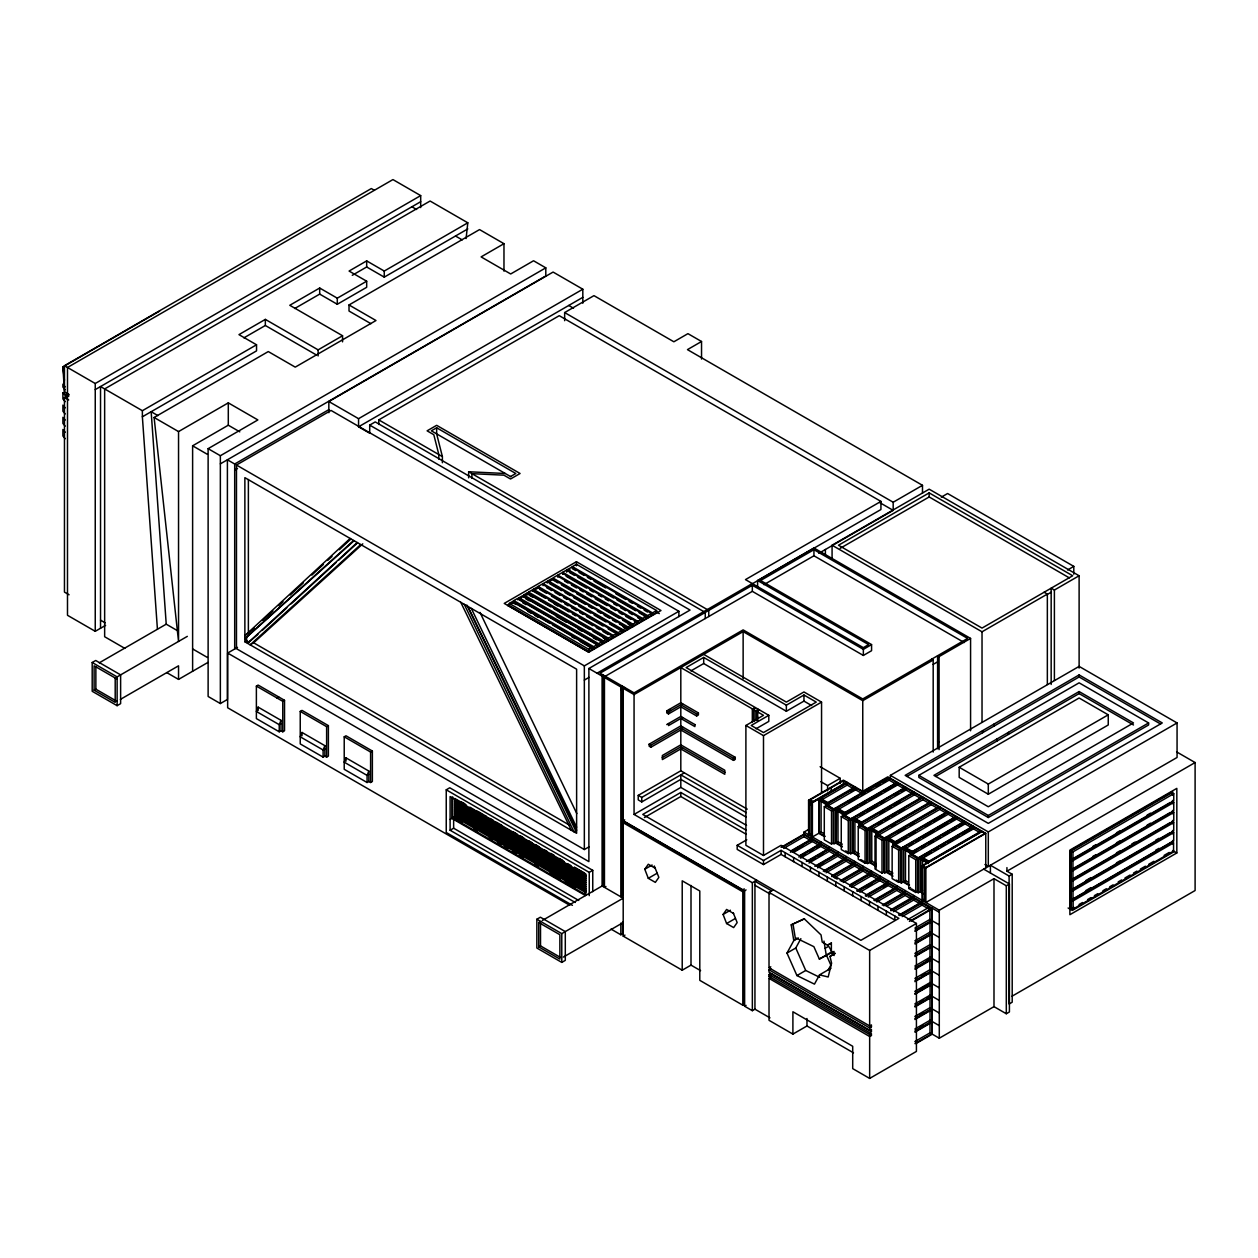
<?xml version="1.0" encoding="UTF-8"?>
<svg xmlns="http://www.w3.org/2000/svg" width="1258" height="1258" viewBox="0 0 1258 1258"><rect width="100%" height="100%" fill="white"/><g stroke="black" fill="none" stroke-linecap="round" stroke-linejoin="round"><path stroke-width="1.5" d="M466.089 238.533L467.803 222.808L430.094 201.028L104.65 388.926L104.65 636.737L124.809 648.373M281.006 730.772L279.245 731.794L256.38 718.585L256.38 686.097L258.142 685.075L284.528 700.313L284.528 730.772L282.767 731.794L281.006 730.772L281.006 720.331L258.142 707.138L256.38 711.478L279.245 724.687L281.006 723.664M281.006 720.331L279.245 724.687L279.245 731.794M324.863 756.105L323.117 757.112L300.237 743.918L300.237 711.415L301.999 710.393L328.385 725.63L328.385 756.105L326.624 757.112L324.863 756.105L324.863 745.664L301.999 732.455L300.237 736.811L323.117 750.004L324.863 748.997M324.863 745.664L323.117 750.004L323.117 757.112M368.846 781.485L367.084 782.507L344.22 769.298L344.22 736.811L345.981 735.788L372.368 751.026L372.368 781.485L370.607 782.507L368.846 781.485L368.846 771.06L345.981 757.851L344.22 762.191L367.084 775.4L368.846 774.378M368.846 771.06L367.084 775.4L367.084 782.507M830.956 968.251L819.524 974.856L814.476 984.133L796.927 975.563L786.989 953.077L793.782 940.607L798.358 937.965M786.989 953.077L795.779 947.997L800.874 938.641M828.33 969.776L830.862 965.122L826.38 954.995L831.664 951.944L833.158 955.325M654.286 865.976L658.846 877.376L655.339 882.377L648.295 878.32L644.788 869.247L648.295 864.246L655.339 868.303M733.288 913.009L737.172 922.586L733.65 927.586L726.605 923.529L723.098 914.456L726.605 909.455L733.65 913.512M350.18 538.455L244.87 635.683L254.147 628.324M262.812 620.336L272.907 611.011M278.678 605.68L283.003 601.686M290.221 595.034L303.194 583.052M311.858 575.048L323.4 564.402M327.725 560.408L332.049 556.413M339.267 549.746L350.809 539.084M357.209 542.528L247.496 643.31L257.921 634.331M262.246 630.352L286.793 607.818M291.117 603.84L335.87 562.719M338.764 560.077L357.524 542.827M360.731 544.557L250.138 644.835L253.66 642.791L362.791 543.833M353.687 540.484L244.87 638.734L354.001 540.783M819.524 974.856L828.173 976.994L831.601 963.219L829.997 956.41L834.887 953.407L831.365 951.378L831.365 943.248L827.497 945.167L822.229 942.116L821.049 934.93L804.349 918.922L791.219 924.85L793.782 940.607M68.687 394.194L64.457 391.757L64.457 365.716L371.346 188.543L374.412 190.32M64.457 391.757L62.9 366.927L159.672 311.056M69.08 594.782L64.457 592.109L64.457 397.512L69.096 394.839M64.457 365.716L95.246 383.501L420.691 195.603L420.691 207.586M95.246 389.603L420.691 201.705M342.553 341.846L342.553 335.744L318.117 349.866L265.344 319.39L238.957 334.628L256.538 344.786L256.538 350.872L142.374 416.791L157.423 629.252M294.765 308.493L319.689 294.105L337.286 304.263L366.676 287.296L366.676 281.21L337.286 298.177L319.689 288.019L289.78 305.285L342.553 335.744M467.803 222.808L384.256 271.052L366.676 260.893L349.079 271.052L366.676 281.21M243.895 337.867L265.344 325.492L316.466 355.008M352.271 275.298L366.676 266.979L384.256 277.137L467.803 228.909M100.53 628.277L100.53 386.552L142.374 410.706L256.538 344.786M328.841 409.652L234.696 464.013L227.399 459.783L227.399 699.479L220.354 703.552L208.12 696.476L208.12 448.666L257.874 419.936L228.296 402.859L178.542 431.588L178.542 641.438L154.105 417.483L268.284 351.564L295.237 367.132L375.985 320.523L349.016 304.955L349.016 311.041L370.921 323.683M349.016 304.955L479.55 229.585L503.971 243.69L503.971 271.146M503.971 243.69L481.106 256.899L510.685 273.977L533.549 260.768L545.799 267.844L545.799 275.958L220.354 463.856M192.616 671.269L192.616 445.804L228.296 425.204L239.791 431.84M208.12 448.666L220.354 455.726L545.799 267.844M328.841 412.703L328.841 401.522L553.095 272.058L582.816 289.214L582.816 303.225M589.027 846.838L584.341 849.543L236.473 648.703L236.473 465.035L331.043 410.438L678.895 611.278L678.895 616.609M234.696 470.099L237.51 468.479M328.841 401.522L358.561 418.678L582.816 289.214M358.561 418.678L358.561 426.808L582.816 297.344M358.561 426.808L369.71 433.239L369.71 425.11L375.246 421.917L703.757 611.592M378.768 424.465L378.768 419.889L559.26 315.679L880.93 501.407L880.93 509.521L750.554 584.797M564.653 320.696L564.653 312.566L593.965 295.646L673.863 341.783L687.937 333.653L701.539 341.5L701.539 359.065M510.528 476.546L515.811 473.495L436.652 427.783L431.368 430.834L510.764 476.672M420.691 195.603L392.936 179.579L67.492 367.478L67.492 615.288L95.246 631.312L105.609 625.336M92.196 662.51L95.702 660.481L120.626 674.87L120.626 703.647L117.12 705.675L92.196 691.287L92.196 662.51L117.12 676.898L187.332 636.359M99.272 662.824L166.229 624.172L177.582 630.745M117.12 679.1L94.098 665.812L94.098 690.186L95.86 689.18L116.963 701.366M701.539 341.5L687.466 349.63L922.491 485.321L922.491 493.167M120.391 699.385L178.542 665.812L178.542 679.399L166.779 672.621M178.542 679.399L207.9 662.447M244.87 641.784L576.62 833.315L576.62 669.193L244.87 477.663L244.87 641.784L246.615 640.762L249.257 642.288M569.748 905.273L227.651 707.767L227.651 653.059L237.51 647.383M276.87 697.923L278.631 696.901M256.38 686.097L282.767 701.319L284.528 700.313M576.447 561.713L504.222 603.415L588.76 652.226L661 610.523L576.447 561.713L576.447 565.786M533.345 589.263L537.245 587.014L617.175 633.167L617.175 635.196L613.275 637.444L613.275 635.416L533.345 589.263L533.345 591.307L545.249 598.179M538.125 588.477L538.125 586.448L542.151 584.121L622.191 630.337L622.191 632.365L618.165 634.677L608.164 628.906M543.126 585.646L543.126 583.618L547.057 581.353L626.987 627.506L626.987 629.535L623.072 631.799L609.47 623.937M548.048 582.816L548.048 580.787L551.947 578.538L631.862 624.676L631.862 626.704L627.978 628.953L619.471 624.047M557.797 577.155L557.797 575.126L561.744 572.83L641.737 619.015L641.737 621.043L637.775 623.339L634.362 621.373M562.703 574.324L562.703 572.296L566.65 570.016L646.612 616.184L646.612 618.213L642.665 620.493L637.57 617.552M567.704 571.494L567.704 569.465L571.557 567.248L651.424 613.354L651.424 615.382L647.571 617.615L639.08 612.709M572.374 566.635L576.447 564.276L656.566 610.523L656.566 612.552L652.477 614.91L652.477 612.882L572.374 566.635L572.374 568.663L575.708 570.597M509.27 603.415L512.745 601.403L592.251 647.304L592.251 649.332L588.76 651.345L509.27 605.444L509.27 603.415L588.76 649.317L592.251 647.304M549.51 623.213L513.846 602.613L513.846 600.585L517.651 598.399L597.471 644.473L597.471 646.502L593.666 648.703L552.907 625.163M519.067 597.754L522.542 595.742L602.047 641.643L602.047 643.687L598.572 645.684L519.067 599.783L519.067 597.754L598.572 643.656L602.047 641.643M523.753 594.924L527.448 592.785L607.174 638.812L607.174 640.857L603.463 642.98L523.753 596.968L523.753 594.924L603.463 640.951L607.174 638.812M550.642 606.875L528.564 594.138L528.564 592.093L532.354 589.908L612.159 635.982L612.159 638.026L608.369 640.212L593.084 631.39M507.587 605.538L512.745 602.613L516.126 604.563M517.651 599.783L527.747 593.902M532.354 591.307L537.245 588.477M547.057 582.816L551.947 579.985M566.65 571.494L569.921 569.607M300.237 711.415L326.624 726.652L328.385 725.63M344.22 736.811L370.607 752.032L372.368 751.026M513.846 600.585L593.666 646.675L597.471 644.473M528.564 592.093L608.369 638.168L612.159 635.982M613.275 635.416L617.175 633.167M543.126 583.618L623.072 629.771L626.987 627.506M548.048 580.787L627.978 626.924L631.862 624.676M636.847 621.845L556.854 575.661L552.875 577.957L632.868 624.141L636.847 621.845L636.847 623.874L632.868 626.169L622.663 620.273M557.797 575.126L637.775 621.295L641.737 619.015M562.703 572.296L642.665 618.464L646.612 616.184M567.704 569.465L647.571 615.587L651.424 613.354M538.125 586.448L618.165 632.648L622.191 630.337M652.477 612.882L656.566 610.523M236.473 465.035L584.341 665.875L678.895 611.278M227.651 653.059L588.886 861.62L588.886 668.501L690.06 610.067L369.71 425.11M880.93 501.407L745.475 579.608L863.35 647.65L868.618 644.599L757.599 580.504L757.599 587.014M584.341 680.091L589.027 677.386M597.047 673.203L752.331 583.555M757.599 580.504L813.942 547.985L970.578 638.419L970.578 730.756M564.653 312.566L893.18 502.241L922.491 485.321M871.574 644.599L863.35 649.364L752.331 585.269L600.003 673.203L634.063 692.875L743.132 629.896L862.752 698.961L967.606 638.419L813.942 549.699L760.571 580.504L871.574 644.599L871.574 650.701L863.35 655.449L752.331 591.354L605.098 676.364M588.886 668.501L602.095 676.128L603.573 675.263L603.573 885.129L542.277 920.51M763.905 584.671L813.942 555.784L964.241 642.555M832.073 558.977L832.073 545.233L929.159 489.173L1079.112 575.755L1079.112 668.092M818.848 553.284L893.18 510.355L893.18 502.241M605.931 886.481L604.453 887.346L604.453 677.48L605.931 676.631M929.159 492.884L838.504 545.233L982.026 628.088L1072.681 575.755L929.159 492.884L929.159 496.957L1069.316 577.862M840.187 548.331L929.159 496.957M941.33 497.13L947.589 493.513L1073.797 566.383L1073.797 574.23M620.839 686.947L622.317 686.097L622.317 895.948L620.839 896.812L620.839 686.947L604.453 677.48M572.421 905.335L446.244 832.497L446.244 789.82L449.751 787.775L592.754 870.347L592.754 891.686M620.839 689.667L622.317 688.818M746.057 889.925L744.579 890.774L623.197 820.703L623.197 688.315L624.676 687.45M623.197 688.315L634.063 694.573L743.132 631.61L862.752 700.675L933.184 660.01L933.184 752.064M768.795 715.315L751.199 725.473L763.496 732.565L816.253 702.106L803.956 695.014L786.36 705.172L703.694 657.431L686.113 667.573L768.795 715.315L768.795 721.416L755.995 728.791M586.165 878.524L454.673 802.604L454.673 804.192L456.434 803.17M586.165 882.235L454.657 806.299L454.657 804.695L456.418 803.673M690.909 670.907L703.694 663.532L786.36 711.257L803.956 701.099L811.646 705.549M586.181 884.83L454.641 808.878L454.641 810.514L456.402 809.507M586.212 888.604L454.625 812.637L454.625 810.954L456.387 809.932M450.112 819.445L451.874 818.439L585.426 895.539L585.363 874.609L450.112 796.534L450.112 830.249L575.221 902.473M452.691 796.912L452.691 817.967L456.355 815.844M450.112 830.249L453.635 828.22L578.743 900.445M666.74 710.896L680.814 702.766L698.41 712.924L698.41 714.953L696.649 715.975L680.814 706.823L668.501 713.931L666.74 712.924L666.74 710.896L668.501 711.902L682.575 703.788M666.74 724.577L680.814 716.447L695.092 724.687M682.575 717.453L668.501 725.583L668.501 723.554M680.814 716.447L680.814 704.794L696.649 713.931L698.41 712.924M682.575 728.948L650.905 747.221L649.159 746.214L649.112 744.201L680.814 725.897L735.27 757.332L735.27 759.36L733.508 760.382L680.814 729.954M649.112 744.201L650.873 745.208L682.575 726.92M662.274 757.583L680.814 746.875L724.86 772.318M682.575 747.897L662.353 759.58L662.353 755.508L680.814 744.846L724.797 770.242L724.797 774.299L680.814 748.919L680.814 770.792L747.236 809.146M680.814 702.766L680.814 667.573L752.331 708.867L755.036 708.396L753.275 709.418L753.275 721.101M753.275 709.418L755.869 710.912L758.511 709.386M756.813 719.246L756.813 711.462L759.47 709.937M853.49 1052.836L806.976 1025.978L792.902 1034.092L792.902 1011.762L852.704 1046.279L852.704 1068.624L869.655 1078.42L916.422 1051.421L916.422 923.451L781.092 845.313L763.496 855.471L745.9 845.313L745.9 725.473L763.496 715.315L756.813 711.462M746.309 817.181L680.814 779.362L641.753 801.928L638.231 799.884L638.231 795.386L680.814 770.792M638.231 795.386L641.753 797.415L684.336 772.837M745.9 725.473L763.496 735.631L821.553 702.106L821.553 792.493M634.063 694.573L634.063 814.429L680.814 787.429L746.544 825.374M623.197 820.703L624.676 819.839M680.814 746.875L680.814 727.926L733.508 758.354L735.27 757.332M682.213 970.201L623.197 936.125L623.197 822.732L624.676 821.867L744.296 890.931L744.296 1004.34L742.818 1005.189L699.794 980.344L699.794 890.979L682.213 880.82L682.213 970.201L691.004 965.122L700.596 970.657M746.371 830.311L680.814 792.461L642.775 814.429L860.865 940.339L898.904 918.371L781.092 850.345L763.496 860.503L737.188 845.313L737.188 849.386L763.496 864.56L781.092 854.418L894.831 920.085L894.831 916.013M1067.555 570L1073.797 566.383M644.426 817.527L680.814 796.518L746.371 834.369M937.603 748.73L937.603 655.748L939.081 656.597L970.578 638.419M832.073 545.233L982.026 631.799L1047.348 594.091L1047.348 684.478M1051.169 684.462L1051.169 588.178L1054.393 590.033L1079.112 575.755M1046.939 594.672L1051.169 592.235M933.169 664.397L937.603 661.834M446.244 789.82L589.247 872.376L592.754 870.347M536.851 919.236L540.374 917.208L565.298 931.596L565.298 960.373L561.776 962.401L536.851 948.013L536.851 919.236L561.776 933.625L623.197 898.165L602.095 885.978L602.095 676.128M538.754 922.539L559.873 934.725L559.873 959.099L538.754 946.912L538.754 922.539L540.515 921.532M644.788 869.247L652.116 865.017M648.295 878.32L657.101 873.241M538.754 946.912L540.515 945.906L559.999 957.149M820.845 781.69L827.591 785.59L840.202 778.309L840.202 783.53M808.58 834.777L808.58 800.245L843.395 780.149L862.752 791.313L887.818 776.846L985.769 833.394L985.769 867.926M809.476 800.245L843.395 780.668L846.304 782.35L812.385 801.928L809.476 800.245L809.476 804.318L812.385 806.001M809.177 801.283L811.803 802.793L811.803 835.957L809.177 834.431L809.177 801.283L810.938 800.261L813.549 801.786M737.188 845.313L746.78 839.778M808.58 800.245L812.385 802.447L847.216 782.35M809.476 804.318L843.395 784.725L843.395 780.668M847.216 783.058L819.996 798.767L827.214 802.934L854.418 787.225L847.216 783.058L847.216 785.086L821.694 799.821M855.644 787.225L825.452 804.664L833.881 809.523L889.154 777.617M855.644 787.791L826.443 804.664L833.881 808.957L888.164 777.617L862.752 791.895L855.644 787.791L855.644 789.835L827.701 805.953L827.701 803.925M563.395 957.071L623.197 922.539M824.289 806.708L826.05 805.686L833.283 809.869L833.283 843.033L831.522 844.039L824.289 839.857L824.289 806.708L831.522 810.891L833.283 809.869M851.021 791.219L854.418 789.253M890.365 779.205L890.365 775.368L1079.112 666.394L1177.063 722.941L1177.063 757.473L925.872 902.505L925.872 867.973L985.769 833.394M836.46 808.517L889.154 778.089L896.781 782.492L844.071 812.92L836.46 808.517L836.224 842.703L842.042 846.052M867.768 791.03L871.102 789.096M845.25 812.699L837.985 808.517L836.224 809.523L843.489 813.722M848.395 802.604L858.333 796.864M861.651 794.946L864.969 793.043M876.559 786.344L879.877 784.426M883.195 782.523L886.497 780.605M611.011 929.08L620.839 934.773L622.6 933.75L622.6 922.114M838.158 809.554L889.154 780.117L896.781 784.52M623.197 936.125L624.959 935.103M939.286 912.286L803.956 834.148L803.956 832.12L808.752 829.352M1079.112 674.933L905.162 775.368L988.301 823.377L1162.266 722.941L1079.112 674.933L1079.112 676.977L906.845 776.438M781.092 847.342L803.956 834.148M781.989 847.342L803.956 834.667L811.504 839.023L791.219 850.722M783.671 848.411L803.956 836.696L811.504 841.052M897.599 782.492L842.325 814.398L850.754 819.273L906.027 787.351M901.97 791.298L905.288 789.379L905.288 787.351L897.599 782.916L843.064 814.398L843.064 816.426M809.177 834.431L810.938 833.425L810.938 800.261M841.256 816.631L843.017 815.609L850.046 819.681L850.046 852.578L848.285 853.6L841.256 849.543L841.256 816.631L848.285 820.688L850.046 819.681M845.785 813.957L857.673 807.086M861.085 805.136L866.18 802.179M869.577 800.214L881.481 793.342M884.877 791.392L895.083 785.495M905.288 789.379L897.599 784.945L844.448 815.624L844.448 813.596M812.385 836.979L818.769 833.299L823.833 836.224M826.663 803.956L819.32 799.711L819.32 832.985L821.081 831.978L824.021 833.661M918.827 775.368L1079.112 682.827L1148.601 722.941L1148.601 724.97L988.301 817.527L918.827 777.413L918.827 775.368L988.301 815.483L1148.601 722.941M791.156 851.273L812.385 839.023L812.385 802.447M790.386 852.216L812.385 839.511L819.964 843.882L819.964 845.911L816.584 847.876M792.902 851.776L803.044 845.926M859.261 856.682L852.515 852.782L850.754 853.805L850.754 818.832L905.288 787.351M793.767 852.295L812.385 841.539L819.964 845.911M853.569 818.25L906.027 787.964L913.402 792.226L860.944 822.512L853.569 818.25L853.569 820.279L867.627 828.472L921.957 797.1L914.472 792.76L860.126 824.132L860.126 826.176L914.472 794.804L920.463 798.264M858.884 855.739L853.144 852.421L853.144 819.335L854.905 818.329L862.076 822.465M860.441 815.278L863.774 813.36M867.092 811.441L877.046 805.686M880.38 803.768L883.698 801.849M895.319 795.135L898.637 793.216M853.569 820.279L906.027 789.993L913.402 794.254M1079.112 691.554L933.939 775.368L988.301 806.755L1133.489 722.941L1079.112 691.554L1079.112 693.583L935.606 776.453M634.063 814.429L752.347 882.723L756.703 880.207M799.648 855.613L819.964 843.882M799.601 856.148L820.829 843.882L820.829 841.854M798.877 857.091L820.829 844.417L828.346 848.757L806.394 861.431M742.818 889.752L744.296 888.903M801.346 856.667L804.727 854.717M809.806 851.776L813.187 849.826M859.183 827.968L859.183 824.132L914.472 792.226M800.56 858.145L820.829 846.445L826.852 849.921M623.197 822.732L742.818 891.796L744.296 890.931M959.178 767.254L1079.112 698.001L1108.251 714.827L1108.251 724.97L988.301 794.223L959.178 777.413L959.178 767.254L988.301 784.064L1108.251 714.827M879.562 813.8L884.641 810.86M888.022 808.91L891.403 806.96M894.8 805.01L899.863 802.069M858.223 826.522L859.985 825.5L866.841 829.462L866.841 862.17L865.079 863.192L858.223 859.23L858.223 826.522L865.079 830.484L866.841 829.462M842.388 846.933L835.642 843.049L833.881 844.055L833.881 809.523M836.224 842.703L837.985 841.696L842.341 844.212M808.029 861.022L829.258 848.757L829.258 846.728M809.004 860.991L829.258 849.292L836.79 853.632L814.838 866.306M811.457 860.535L814.838 858.585M818.219 856.635L823.282 853.71M859.183 824.132L867.627 829.006L922.9 797.1M809.004 863.019L829.258 851.32L835.281 854.795M877.251 833.881L931.329 802.651L938.578 806.834L884.5 838.064L870.41 830.028L870.41 828L922.9 797.682L930.322 801.959L930.322 804.004M875.757 865.473L870.017 862.155L870.017 829.085L871.778 828.063L878.949 832.214M878.87 824.006L882.173 822.103M885.49 820.185L888.808 818.266M892.126 816.348L895.444 814.445M898.762 812.526L903.731 809.649M723.098 914.456L730.426 910.226M870.41 830.028L922.9 799.711L928.829 803.139M769.015 892.347L869.655 950.45L869.655 1025.93L871.417 1024.908L871.417 1026.937L769.015 967.811L769.015 892.347L773.371 889.831M816.458 865.881L837.702 853.632L837.702 851.603M817.574 865.866L837.702 854.245L845.077 858.491L823.267 871.086M819.901 865.41L823.267 863.46M930.322 801.959L877.817 832.277L870.41 828M876.055 868.413L876.055 833.881L931.329 801.959M817.574 867.894L837.702 856.273L843.599 859.67M891.372 826.49L894.753 824.525M875.018 836.13L876.779 835.123L883.776 839.165L883.776 872.03L882.015 873.052L875.018 869.011L875.018 836.13L882.015 840.171L883.776 839.165M877.251 835.91L931.329 804.68L937.131 808.029M726.605 923.529L735.411 918.45M853.144 852.421L854.905 851.399L859.214 853.899M824.902 870.756L846.131 858.491L846.131 856.462M824.415 871.7L846.131 859.151L853.427 863.365L831.695 875.914M939.773 806.834L884.5 838.756L876.055 833.881M826.081 872.769L846.131 861.195L851.965 864.56M947.243 811.709L939.773 807.4L887.236 837.734L894.69 842.042L947.243 811.709L947.243 813.737M884.5 840.092L885.663 839.416L885.663 837.388M897.237 832.733L905.508 827.968M910.462 825.106L913.78 823.188M892.52 874.939L887.063 871.794L887.063 839.133L888.824 838.127L895.633 842.058M888.919 838.787L939.773 809.429L945.749 812.872M831.695 876.574L854.575 863.365L854.575 861.337M834.479 877.628L854.575 866.039L861.903 870.269L861.903 868.24L854.575 864.01L832.812 876.574L837.199 879.106M892.928 847.452L892.928 843.615L948.202 811.709M893.809 845.643L893.809 843.615L948.202 812.212L955.765 816.584L955.765 818.612L948.202 814.24L895.13 844.889L895.13 842.86M894.69 844.071L899.785 841.13M903.165 839.18L906.562 837.23M909.943 835.265L915.038 832.324M925.196 826.459L930.291 823.518M933.672 821.568L943.846 815.687M892.142 846.304L893.888 845.282L900.413 849.04L900.413 881.355L898.652 882.377L892.142 878.619L892.142 846.304L898.652 850.062L900.413 849.04M860.881 859.639L867.627 863.538L869.388 862.532L876.134 866.416M870.017 862.155L871.778 861.148L876.087 863.633M840.14 880.804L861.903 868.24M841.775 880.506L863.004 868.24L863.004 866.212M841.523 881.433L863.004 869.042L870.064 873.115L850.219 884.563M955.765 816.584L901.373 847.986L893.809 843.615M892.928 843.615L901.373 848.49L956.646 816.584M843.175 882.518L863.004 871.071L870.064 875.143M910.525 853.364L965.075 821.867L972.796 826.317L918.246 857.814L903.92 849.512L903.92 847.467L956.646 817.04L964.288 821.443L964.288 823.471L959.178 826.427M909.503 884.987L903.731 881.654L903.731 848.537L905.493 847.515L912.71 851.682M909.33 845.423L912.648 843.505M915.966 841.586L919.284 839.684M922.601 837.765L934.207 831.051M937.525 829.148L947.478 823.392M950.796 821.474L954.114 819.571M903.92 849.512L956.646 819.068L964.288 823.471M850.204 885.365L871.448 873.115L871.448 871.071M849.653 886.308L871.448 873.728L878.792 877.974L878.792 880.002L871.448 875.757L851.336 887.377M964.288 821.443L911.563 851.886L903.92 847.467M965.075 821.443L909.801 853.364L918.246 858.223L973.519 826.317M913.261 852.94L916.657 850.974M921.768 848.018L925.165 846.068M928.577 844.102L933.672 841.146M937.068 839.18L940.481 837.23M943.877 835.265L948.972 832.309M952.385 830.359L955.781 828.393M908.795 855.676L910.556 854.654L917.491 858.664L917.491 891.466L915.73 892.472L908.795 888.478L908.795 855.676L915.73 859.686L917.491 858.664M971.255 827.465L965.075 823.896L911.924 854.591L911.924 852.547M791.219 924.85L804.46 918.639M893.007 876.166L886.261 872.266L884.5 873.288L884.5 838.064M887.063 871.794L888.824 870.788L892.913 873.146M857.013 890.554L878.792 877.974M857.013 891.183L879.877 877.974L879.877 875.945M858.145 891.183L879.877 878.634L887.173 882.849L865.441 895.397M867.061 886.78L872.093 883.887M859.827 892.252L879.877 880.663L885.711 884.044M973.519 826.836L920.903 857.217L928.435 861.557L981.051 831.192L973.519 826.836L973.519 828.865L922.601 858.27M922.539 890.271L920.793 891.293L920.793 858.585L922.539 857.563L929.41 861.526M924.614 856.163L931.266 852.326M934.584 850.408L937.902 848.49M941.236 846.571L944.554 844.653M947.872 842.734L952.856 839.857M956.174 837.938L959.508 836.02M962.826 834.101L972.796 828.346M865.441 896.058L888.321 882.849L888.321 880.82M866.589 896.058L888.321 883.509L895.602 887.723L873.885 900.256M883.824 886.811L887.173 884.877M899.187 913.497L899.187 915.541L922.051 902.332L922.051 865.771L981.948 831.192M868.272 897.111L888.321 885.538L894.139 888.903M890.365 775.368L988.301 831.931L1177.063 722.941M896.309 880.097L901.373 883.022L903.134 882L908.182 884.924M903.731 881.654L905.493 880.631L908.386 882.298M875.521 899.973L896.75 887.723L896.75 885.695M875.033 900.917L896.75 888.384L904.03 892.582L882.314 905.131M876.7 901.986L896.75 890.412L902.568 893.778M769.015 967.811L770.777 966.804M908.795 888.478L910.556 887.456M869.655 1032.629L869.655 1034.642L871.417 1033.62L871.417 1035.476L769.015 976.538L769.015 974.525L869.655 1032.629L871.417 1031.623L871.417 1029.311L869.655 1030.318L769.015 972.214L769.015 969.839L770.777 968.817M883.949 904.848L905.178 892.582L905.178 890.554M883.745 905.791L905.178 893.416L912.192 897.457L890.758 909.833M887.047 905.917L905.178 895.444L910.792 898.684M769.015 974.525L770.777 973.519L871.417 1031.623M769.015 976.538L770.777 975.516M792.902 1034.092L769.015 1020.317L769.015 978.378L770.777 977.372M827.497 945.167L831.459 942.871M911.484 888.871L918.246 892.755L919.991 891.749L923.372 893.699M825.154 948.28L828.676 946.252L834.133 955.53M892.378 909.723L913.623 897.457L913.623 895.429M891.796 910.666L913.623 898.07L921.013 902.332L921.013 904.36M893.479 911.72L913.623 900.099L919.535 903.511M792.98 923.844L795.543 939.584L796.345 938.122L813.879 946.676L819.351 959.052L824.981 955.797M922.539 857.563L922.696 899.926L924.457 898.92L924.457 867.8M819.351 959.052L834.085 951.425M899.187 914.928L921.013 902.332M829.997 956.41L835.265 953.375M900.492 915.541L922.051 903.087L929.19 907.207L907.616 919.645M796.927 975.563L805.733 970.484L819.76 977.34M744.579 890.774L744.579 1006.196L746.057 1005.346M902.143 916.61L922.051 905.115L929.19 909.235M744.579 1006.196L752.347 1010.693L754.942 1009.183L769.943 1017.848M909.377 921.422L932.257 908.213L932.257 1034.155L915.918 1043.59M911.657 920.809L931.643 909.267L931.643 920.463L914.991 930.087M869.655 950.45L916.422 923.451M803.956 832.12L939.286 910.242L993.993 878.666L1006.306 885.774L1009.419 883.981L1009.419 1011.951L1006.306 1013.744L993.993 1006.636L939.286 1038.212L932.257 1034.155M1006.935 867.611L1006.935 871.196L1195.1 762.552L1195.1 890.522L1012.014 996.226M914.896 928.105L929.882 919.441L931.643 920.463M1009.105 876.04L1012.203 874.247L1012.203 1002.217L1009.105 1004.01L1009.105 876.04L990.408 865.237L990.408 873.005M915.918 930.244L932.257 920.809L939.286 924.866M914.912 931.36L931.769 921.627L931.769 933.137L914.912 942.871M914.849 940.874L930.024 932.115L931.769 933.137M1071.187 850.88L1172 792.666L1173.761 793.688L1173.761 801.063L1072.948 859.261L1071.187 858.255L1071.187 850.88L1072.948 851.886L1173.761 793.688M915.918 942.84L932.257 933.405L939.286 937.462M914.943 943.987L931.738 934.301L931.738 945.702L914.943 955.404M1092.683 846.54L1096.095 844.574M1116.491 832.796L1119.903 830.83M1147.107 815.121L1150.504 813.171M1172.016 801.44L1173.761 802.462L1173.761 811.08L1072.948 869.294L1071.187 868.287L1071.187 859.654L1170.333 802.415M1071.187 859.654L1072.948 860.676L1173.761 802.462M914.865 953.422L929.976 944.679L931.738 945.702M915.918 955.435L932.257 946L939.286 950.057M914.928 956.567L931.769 946.834L931.769 958.313L914.928 968.031M1092.683 856.556L1096.095 854.607M1116.491 842.813L1119.903 840.847M1147.107 825.154L1150.504 823.188M1172.016 811.457L1173.777 812.479L1173.777 821.112L1072.948 879.311L1071.187 878.304L1071.187 869.671L1170.333 812.432M1071.187 869.671L1072.948 870.693L1173.777 812.479M914.849 966.05L930.008 957.291L931.769 958.313M926.517 960.625L929.835 958.706L929.835 969.792L914.912 978.41M915.918 968.015L932.257 958.596L939.286 962.653M915.006 969.289L931.596 959.712L931.596 970.814L915.006 980.391M1116.491 852.83L1119.903 850.88M1131.807 843.992L1135.203 842.042M1171.969 821.553L1173.73 822.575L1173.73 831.098L1072.995 889.249L1071.234 888.242L1071.234 879.719L1170.286 822.528M1071.234 879.719L1072.995 880.726L1173.73 822.575M1085.89 880.521L1090.985 877.581M1116.491 862.846L1119.903 860.897M1155.615 840.265L1159.011 838.315M921.611 975.721L925.007 973.755M1171.969 831.585L1173.714 832.607L1173.714 841.115L1072.995 899.266L1071.234 898.243L1071.234 889.736L1170.286 832.56M915.918 980.611L932.257 971.192L939.286 975.249M914.865 981.649L931.879 971.821L931.879 983.567L914.865 993.395M1071.234 889.736L1072.995 890.758L1173.714 832.607M1085.89 890.538L1090.985 887.598M1155.615 850.282L1159.011 848.332M1071.376 899.832L1171.811 841.854L1173.572 842.86L1173.572 851.053L1073.137 909.031L1071.376 908.024L1071.376 899.832L1073.137 900.854L1173.572 842.86M914.802 991.398L930.118 982.545L931.879 983.567M919.913 989.323L930.102 983.426L931.864 984.448L931.864 996.147L914.865 1005.96M915.918 993.207L932.257 983.787L939.286 987.845M914.865 994.26L931.864 984.448M1073.986 907.427L1070.589 909.392L1070.589 850.518L1172.613 791.612L1172.613 795.135M1079.081 904.486L1082.493 902.521M1087.588 899.58L1090.985 897.614M1094.397 895.649L1097.794 893.683M1102.889 890.743L1106.301 888.777M1109.698 886.811L1113.094 884.846M1118.205 881.905L1121.601 879.94M1124.998 877.974L1130.093 875.033M1133.505 873.068L1136.902 871.102M1140.298 869.136L1145.409 866.196M1148.806 864.23L1153.9 861.29M1164.106 855.393L1169.217 852.452M1174.374 851.509L1072.335 910.446L1068.121 908.009M769.015 969.839L869.655 1027.943L871.417 1026.937M914.802 1003.963L930.102 995.141L931.864 996.147M1176.828 852.955L1069.882 914.708L1069.882 850.109L1176.828 788.373L1176.828 852.955L1172.613 850.518M919.897 1002.013L923.278 1000.063M926.659 998.113L930.024 996.163L931.785 997.169L931.785 1008.696L914.912 1018.445M915.918 1005.802L932.257 996.367L939.286 1000.44M914.912 1006.919L931.785 997.169M769.015 978.378L869.655 1036.498L871.417 1035.476M914.833 1016.464L930.024 1007.689L931.785 1008.696M919.897 1014.608L923.278 1012.659M915.918 1018.398L932.257 1008.963L939.286 1013.036M914.912 1019.515L931.785 1009.765L931.785 1021.292L914.912 1031.041M914.833 1029.044L930.024 1020.285L931.785 1021.292M919.897 1027.236L923.262 1025.286M915.918 1030.994L932.257 1021.559L939.286 1025.632M914.928 1032.142L931.753 1022.424L931.753 1033.872L914.928 1043.59M914.849 1041.593L929.992 1032.849L931.753 1033.872M468.636 477.867L468.636 471.766L505.26 473.495M411.901 206.784L416.602 209.488M455.49 236.017L462.205 239.885M568.742 305.458L573.522 308.226M1044.124 592.235L1047.348 594.091M879.562 502.492L893.18 510.355M1079.112 676.977L1160.568 723.995M1079.112 693.583L1133.489 724.97M1176.607 751.875L1195.1 762.552M931.706 659.145L933.184 660.01M937.603 741.056L939.081 741.921M378.768 419.889L442.391 456.623L442.391 462.724M468.636 471.766L707.279 609.564M821.553 702.106L803.956 691.963L786.36 702.106L703.694 654.38M655.921 611.655L659.302 613.605M579.042 572.516L584.042 575.409M587.392 577.343L590.725 579.262M594.059 581.196L605.743 587.942M615.76 593.713L625.776 599.5M629.11 601.434L632.444 603.353M637.46 606.246L640.794 608.164M644.127 610.099L647.461 612.033M569.402 572.484L574.497 575.425M577.894 577.391L613.589 597.99M616.986 599.956L635.683 610.743M644.206 616.263L647.571 618.213M566.116 576.29L586.527 588.084M589.923 590.049L593.336 591.999M598.431 594.955L601.843 596.921M605.24 598.887L608.652 600.852M613.747 603.793L617.159 605.758M620.556 607.724L625.666 610.665M629.063 612.63L632.459 614.596M564.59 581.086L568.003 583.052M571.399 585.017L576.51 587.958M579.907 589.923L583.319 591.889M586.715 593.855L591.826 596.811M595.223 598.777L607.142 605.648M610.539 607.614L615.649 610.555M619.046 612.52L622.458 614.486M625.855 616.451L630.966 619.408M552.875 579.985L557.986 582.926M561.383 584.891L573.302 591.779M576.699 593.745L597.125 605.538M600.538 607.504L619.25 618.307M627.821 623.779L632.868 626.704M549.762 583.791L561.65 590.662M565.062 592.628L570.157 595.569M573.554 597.534L585.457 604.406M588.87 606.372L592.266 608.337M597.361 611.278L600.758 613.244M604.17 615.209L609.265 618.15M612.662 620.115L616.074 622.081M973.519 828.865L979.542 832.356M622.914 626.61L627.978 629.535M546.522 587.612L551.633 590.552M555.03 592.518L560.14 595.459M563.537 597.424L566.933 599.39M570.346 601.355L575.441 604.296M578.853 606.262L590.757 613.133M594.153 615.099L606.057 621.971M539.792 589.436L546.459 593.289M551.46 596.182L561.477 601.953M564.811 603.871L568.144 605.806M571.478 607.724L576.479 610.617M579.812 612.536L583.146 614.47M586.48 616.389L603.164 626.012M756.75 716.494L757.709 717.044M548.645 600.145L569.056 611.923M572.453 613.888L575.85 615.854M579.262 617.804L592.864 625.666M596.261 627.632L599.657 629.598M603.069 631.563L608.164 634.504M554.259 603.95L557.64 605.9M554.039 608.841L589.688 629.425M529.131 595.097L532.511 597.047M603.305 637.932L608.369 640.857M1006.935 871.196L1012.203 874.247M820.122 766.704L840.202 778.309M525.923 598.902L529.288 600.852M556.272 616.42L566.383 622.27M578.177 629.079L581.558 631.029M593.351 637.837L596.732 639.787M855.644 789.835L862.752 793.924M984.935 864.498L988.301 866.447L988.301 831.931M847.216 785.086L852.987 788.42M522.699 602.708L526.08 604.658M983.677 869.121L1009.419 883.981M527.92 611.372L531.285 613.322M534.666 615.272L538.031 617.222M571.745 636.69L575.126 638.624M580.174 641.549L593.666 649.332M507.839 605.444L588.76 652.163M669.099 709.528L670.844 710.55M157.879 415.596L151.164 411.712L166.229 624.172M821.081 798.704L828.424 802.934M827.214 803.642L818.769 798.767L818.769 833.299M844.071 813.376L835.642 808.517L835.642 843.049M860.944 823.125L852.515 818.25L852.515 852.782M877.817 832.859L869.388 828L869.388 862.532M894.69 842.608L886.261 837.734L886.261 872.266M911.563 852.342L903.134 847.467L903.134 882M928.435 862.092L919.991 857.217L919.991 891.749M853.144 819.335L860.315 823.487M870.017 829.085L877.188 833.221M903.731 848.537L910.949 852.688M887.063 839.133L893.888 843.064M920.793 858.585L927.649 862.532M819.996 800.796L825.767 804.129M836.46 810.545L850.754 818.832M887.236 839.762L893.196 843.206M920.903 859.245L928.435 863.601M154.105 417.483L178.542 431.588M922.051 865.771L925.872 867.973M922.696 866.872L925.228 868.335L925.228 901.388L922.696 899.926M192.616 445.804L207.397 454.342M65.212 401.664L62.9 398.943L62.9 392.842L68.765 396.223M819.32 832.985L825.185 836.381M64.457 397.512L68.687 399.95M845.69 850.88L850.754 853.805M931.643 909.267L929.882 908.245L929.882 919.441M746.23 812.621L680.814 774.865L680.814 787.429M931.769 921.627L930.024 920.62L930.024 932.115M931.738 934.301L929.976 933.279L929.976 944.679M931.769 946.834L930.008 945.827L930.008 957.291M929.835 969.792L931.596 970.814M930.118 970.814L931.879 971.821M771.61 890.837L754.942 881.213L754.942 1009.183M754.942 885.286L769.943 893.935M931.785 1009.765L930.024 1008.759L930.024 1020.285M931.753 1022.424L929.992 1021.402L929.992 1032.849M253.66 642.791L569.764 825.295M461.136 801.802L464.768 803.72M476.373 810.592L486.516 816.442M489.897 818.408L493.278 820.358M496.658 822.307L501.738 825.232M513.579 832.073L516.959 834.023M520.419 835.847L523.721 837.938M528.8 840.863L532.181 842.813M535.594 844.605L538.959 846.728M544.022 849.653L547.403 851.603M550.768 853.364L554.133 855.314M559.244 858.443L562.625 860.393M574.466 867.234L584.624 873.083M466.482 805.23L454.688 798.421L454.688 799.978L586.149 875.867M469.847 807.18L474.911 810.089M478.276 812.039L481.657 813.989M485.022 815.939L496.816 822.748M500.197 824.698L564.244 861.667M567.61 863.617L570.975 865.567M574.356 867.501L586.149 874.326M192.616 648.924L207.397 657.462M586.181 876.417L454.657 800.481L454.657 802.085L586.181 878.021M454.673 804.192L586.165 880.113M454.657 804.695L586.165 880.616M586.197 882.707L454.641 806.755L454.641 808.422L586.197 884.374M454.641 810.514L586.181 886.465M454.625 810.954L586.212 886.921M586.228 889.013L454.61 813.014L454.61 814.759L586.228 890.743M586.228 891.104L454.594 815.121L454.594 816.867L586.228 892.865M453.635 817.417L462.095 822.292M473.92 829.132L477.301 831.082M489.142 837.907L492.523 839.872M497.586 842.797L500.967 844.747M504.348 846.697L507.729 848.647M512.808 851.572L516.189 853.537M519.57 855.487L522.951 857.437M534.776 864.262L538.157 866.212M549.998 873.052L560.14 878.902M565.219 881.842L575.362 887.692M452.691 817.967L586.307 895.114M100.53 620.147L105.232 622.852M94.098 690.186L115.201 702.373L115.201 677.999M65.212 386.914L62.9 384.193L62.9 387.071L65.212 389.791M62.9 392.842L66.36 396.93M65.212 407.875L62.9 405.139L62.9 411.224L65.212 413.961M65.212 420.062L62.9 417.326L62.9 423.427L65.212 426.147M65.212 432.249L62.9 429.513L62.9 435.991L65.212 438.712M467.803 606.372L576.62 830.28M460.758 602.299L571.352 830.28M479.99 612.41L576.809 813.596M471.31 608.4L576.62 827.229M466.891 605.082L575.739 830.783L573.978 831.79L464.281 604.343M795.779 947.997L805.733 970.484M442.391 456.623L436.652 433.884L436.652 427.783M823.974 941.094L826.38 955.876M62.9 366.927L64.457 380.246M650.873 745.208L650.905 747.221M1172.613 800.403L1172.613 803.736M1172.613 810.419L1172.613 813.753M1172.613 820.436L1172.613 823.77M1172.613 830.453L1172.613 833.787M1172.613 840.47L1172.613 843.803M1072.948 851.886L1072.948 859.261M1072.948 860.676L1072.948 869.294M1072.948 870.693L1072.948 879.311M1072.995 880.726L1072.995 889.249M1072.995 890.758L1072.995 899.266M1073.137 900.854L1073.137 909.031M1054.393 590.033L1054.393 680.405M1008.429 732.36L1008.429 734.405M1006.306 885.774L1006.306 1013.744M996.981 738.981L996.981 741.009M994.04 724.058L994.04 726.086M993.993 878.666L993.993 1006.636M988.301 784.064L988.301 794.223M988.301 815.483L988.301 817.527M982.592 730.678L982.592 732.706M982.026 631.799L982.026 722.186M965.075 821.867L965.075 823.896M956.646 817.04L956.646 819.068M948.202 812.212L948.202 814.24M939.773 807.4L939.773 809.429M939.286 910.242L939.286 1038.212M939.081 656.597L939.081 749.595M931.329 802.651L931.329 804.68M930.118 972.764L930.118 982.545M930.102 983.426L930.102 995.141M930.024 996.163L930.024 1007.689M922.9 797.682L922.9 799.711M922.051 903.087L922.051 905.115M919.629 857.013L919.629 859.041M918.246 858.223L918.246 892.755M915.73 859.686L915.73 892.472M914.472 792.76L914.472 794.804M913.623 898.07L913.623 900.099M906.027 787.964L906.027 789.993M905.493 847.515L905.493 880.631M905.178 893.416L905.178 895.444M902.694 847.216L902.694 849.26M901.373 848.49L901.373 883.022M898.652 850.062L898.652 882.377M897.599 782.916L897.599 784.945M896.75 888.384L896.75 890.412M890.758 908.638L890.758 910.666M889.154 778.089L889.154 780.117M888.824 838.127L888.824 870.788M888.321 883.509L888.321 885.538M886.387 911.154L886.387 915.211M882.015 840.171L882.015 873.052M879.877 878.634L879.877 880.663M878.414 833.205L878.414 835.233M877.958 906.279L877.958 910.336M871.778 828.063L871.778 861.148M871.448 873.728L871.448 875.757M869.53 901.404L869.53 905.477M869.655 1027.943L869.655 1030.318M869.655 1036.498L869.655 1078.42M868.916 827.717L868.916 829.745M867.627 829.006L867.627 863.538M865.079 830.484L865.079 863.192M863.35 649.364L863.35 655.449M863.004 869.042L863.004 871.071M862.752 700.675L862.752 791.046M861.415 823.392L861.415 825.421M860.944 822.512L860.944 824.54M861.085 896.529L861.085 900.602M854.905 818.329L854.905 851.399M854.575 864.01L854.575 866.039M852.657 891.67L852.657 895.727M852.138 818.03L852.138 820.074M848.285 820.688L848.285 853.6M846.131 859.151L846.131 861.195M844.212 886.796L844.212 890.853M837.985 808.517L837.985 841.696M837.702 854.245L837.702 856.273M835.784 881.921L835.784 885.994M835.139 808.218L835.139 810.262M831.522 810.891L831.522 844.039M831.239 787.681L831.239 791.754M829.258 849.292L829.258 851.32M827.591 785.59L827.591 790.81M827.339 877.062L827.339 881.119M825.39 549.494L825.39 555.376M821.081 800.654L821.081 831.978M820.829 844.417L820.829 846.445M818.911 872.187L818.911 876.244M813.942 549.699L813.942 555.784M812.385 839.511L812.385 841.539M810.466 867.312L810.466 871.369M806.976 1018.524L806.976 1025.978M803.956 695.014L803.956 701.099M803.956 834.667L803.956 836.696M802.038 862.438L802.038 866.51M793.609 857.579L793.609 861.636M786.36 705.172L786.36 711.257M785.165 852.704L785.165 856.761M781.092 850.345L781.092 854.418M763.496 735.631L763.496 855.471M763.496 860.503L763.496 864.56M757.709 720.928L757.709 710.943L756.75 710.393L756.75 720.378M755.869 710.912L755.869 720.645M754.092 707.861L754.092 721.479M752.347 882.723L752.347 1010.693M752.331 585.269L752.331 591.354M752.331 708.867L752.331 722.501M743.132 631.61L743.132 678.754M742.818 891.796L742.818 1005.189M733.508 758.354L733.508 760.382M708.773 610.413L708.773 616.514M705.251 612.442L705.251 618.543M703.694 657.431L703.694 663.532M696.649 713.931L696.649 715.975M694.888 724.577L694.888 726.605L680.814 718.475L680.814 725.897M691.004 885.459L691.004 965.122M680.814 792.461L680.814 796.518M668.501 711.902L668.501 713.931M647.571 615.587L647.571 617.615M642.665 618.464L642.665 620.493M641.753 797.415L641.753 801.928M637.775 621.295L637.775 623.339M632.868 624.141L632.868 626.169M627.978 626.924L627.978 628.953M623.072 629.771L623.072 631.799M620.839 923.12L620.839 934.773M618.165 632.648L618.165 634.677M608.369 638.168L608.369 640.212M603.463 640.951L603.463 642.98M598.572 643.656L598.572 645.684M593.666 646.675L593.666 648.703M589.247 872.376L589.247 895.649M588.76 649.317L588.76 651.345M584.341 665.875L584.341 849.543M566.65 570.016L566.65 572.044M561.776 933.625L561.776 962.401M540.515 923.403L540.515 945.906M527.448 592.785L527.448 594.83M512.745 601.403L512.745 603.447M471.923 478.244L471.923 473.668L503.908 475.178L510.528 478.999L520.073 473.495L436.652 425.33L427.107 430.834L433.806 434.702L438.822 454.563L438.822 459.139M453.635 819.225L453.635 828.22M451.874 797.43L451.874 818.439M384.256 271.052L384.256 277.137M370.607 752.032L370.607 782.507M366.676 260.893L366.676 266.979M345.981 757.851L345.981 761.184M337.286 298.177L337.286 304.263M326.624 726.652L326.624 757.112M319.689 288.019L319.689 294.105M318.117 349.866L318.117 355.951M301.999 732.455L301.999 735.788M282.767 701.319L282.767 731.794M265.344 319.39L265.344 325.492M258.142 707.138L258.142 710.471M248.376 479.534L248.376 633.655M246.615 637.712L246.615 640.762M234.696 464.013L234.696 649.002M228.296 402.859L228.296 425.204M220.354 455.726L220.354 703.552M142.374 410.706L142.374 416.791M117.12 676.898L117.12 705.675M95.86 666.677L95.86 689.18M95.246 383.501L95.246 631.312M981.948 831.648L922.837 865.771L925.872 867.517L984.983 833.394L981.948 831.648"/></g></svg>
